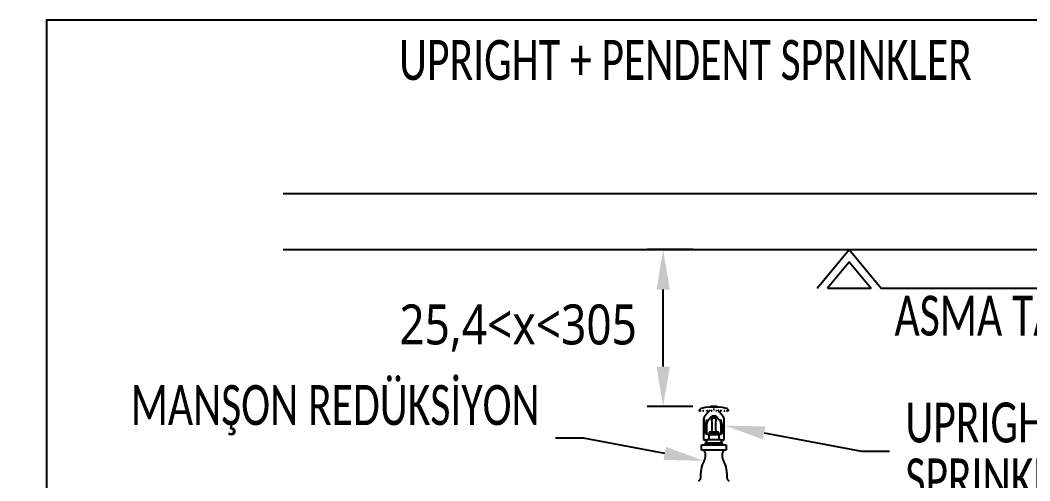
# Model space of a CAD drawing. Extents: x 2698 to 184165, y 3805 to 33846.
# Drawn here: x 159905.8 to 160252.4, y 30789.9 to 30947.9 of the extents above; entities that cross this region are included whole.
import ezdxf
from ezdxf import colors
from ezdxf.entities.mleader import LeaderData, LeaderLine
from ezdxf.enums import TextEntityAlignment as Align
from ezdxf.lldxf.tags import DXFTag
from ezdxf.math import Vec2, Vec3

# ---------------------------------------------------------------- set-up
doc = ezdxf.new("R2010")
doc.units = 0
doc.header["$LTSCALE"] = 2
for name, color, linetype in [('_MCA-0', 7, 'CONTINUOUS'), ('_MCA-0-DETAY', 7, 'CONTINUOUS'), ('_MCA-0-ÖLÇÜ', 2, 'CONTINUOUS'), ('_MCA-Y-ANA HAT-SU', 3, 'YANGIN_HATTI')]:
    doc.layers.add(name, color=color, linetype=linetype)
doc.styles.add('_MCA-LT', font='txt.shx')
doc.styles.add('_MCA-OLCU', font='segoeuil.ttf', dxfattribs={"width": 0.85})
doc.styles.add('_MCA-YAZI', font='calibril.ttf', dxfattribs={"width": 0.7})
tags = doc.linetypes.add('YANGIN_HATTI', pattern='A,40,-4,["Y",_MCA-LT,S=8,R=0,X=0,Y=-4],-9.5', length=53.5).pattern_tags.tags
tags[6] = DXFTag(74, 10)

# ---------------------------------------------------------------- blocks, each defined once
blk = doc.blocks.new('_MCA-Y-DETAY-SPRMON')
at = {"layer": '_MCA-0'}
for points in [[(146.5, -70), (150.5, -65.2), (154.5, -70), (200.14, -70)], [(147.8, -70), (153.2, -70), (150.5, -66.76), (147.8, -70)]]:
    blk.add_lwpolyline(points, dxfattribs=at)
at = {"layer": '_MCA-0-DETAY', "color": 252}
for p, q in [((79.62, -58.2), (186.69, -58.2)), ((79.62, -65.2), (186.69, -65.2))]:
    blk.add_line(p, q, dxfattribs=at)
at = {"layer": '_MCA-0-DETAY', "ltscale": 0.005}
blk.add_lwpolyline([(50, -171.51), (210, -171.51), (210, -36.51), (50, -36.51)], close=True, dxfattribs=at)
at = {"layer": '_MCA-0-ÖLÇÜ', "ltscale": 0.005}
for p, q in [((130.94, -65.2), (125.21, -65.2)), ((127.21, -79.82), (127.21, -70.2)), ((130.94, -84.82), (125.21, -84.82))]:
    blk.add_line(p, q, dxfattribs=at)
for points in [[(126.38, -70.2), (128.05, -70.2), (127.21, -65.2)], [(126.38, -79.82), (128.05, -79.82), (127.21, -84.82)]]:
    blk.add_solid(points, dxfattribs=at)
at = {"layer": '_MCA-Y-ANA HAT-SU', "color": 7, "linetype": 'ByBlock'}
for p, q in [((131.68, -85.32), (131.86, -85.14)), ((131.68, -85.32), (131.86, -85.32)), ((131.86, -85.15), (131.88, -85.13)), ((131.86, -85.32), (131.91, -85.32)), ((131.94, -85.41), (131.86, -85.32)), ((131.98, -85.41), (131.94, -85.41)), ((132.46, -84.95), (132, -85.06)), ((132.25, -85.41), (132.17, -85.31)), ((132.19, -85.32), (132.27, -85.32)), ((132.32, -85.41), (132.26, -85.41)), ((133.06, -85.28), (132.43, -86.03)), ((132.98, -84.9), (132.5, -84.94)), ((132.68, -85.39), (132.62, -85.3)), ((132.66, -85.32), (132.76, -85.32)), ((132.79, -85.41), (132.71, -85.41)), ((134.14, -84.9), (132.98, -84.9)), ((133.19, -85.38), (133.16, -85.29)), ((133.92, -84.82), (133.2, -84.82)), ((133.21, -85.32), (133.32, -85.32)), ((133.33, -85.41), (133.24, -85.41)), ((133.49, -85.15), (133.51, -85.15)), ((133.51, -85.24), (133.49, -85.24)), ((133.51, -85.15), (133.52, -85.15)), ((133.52, -85.24), (133.51, -85.24)), ((133.52, -85.15), (133.54, -85.15)), ((133.54, -85.24), (133.52, -85.24)), ((133.54, -85.15), (133.55, -85.15)), ((133.55, -85.24), (133.54, -85.24)), ((133.55, -85.15), (133.56, -85.15)), ((133.56, -85.24), (133.55, -85.24)), ((133.56, -85.15), (133.58, -85.15)), ((133.58, -85.24), (133.56, -85.24)), ((133.58, -85.15), (133.59, -85.15)), ((133.59, -85.24), (133.58, -85.24)), ((133.59, -85.15), (133.6, -85.15)), ((133.6, -85.24), (133.59, -85.24)), ((133.6, -85.15), (133.62, -85.15)), ((133.62, -85.24), (133.6, -85.24)), ((133.62, -85.15), (133.63, -85.15)), ((133.63, -85.24), (133.62, -85.24)), ((133.8, -85.32), (133.91, -85.32)), ((133.89, -85.41), (133.8, -85.41)), ((133.97, -85.29), (133.94, -85.38)), ((134.69, -86.03), (134.06, -85.28)), ((134.62, -84.94), (134.14, -84.9)), ((134.42, -85.41), (134.34, -85.41)), ((134.37, -85.32), (134.47, -85.32)), ((134.5, -85.3), (134.45, -85.39)), ((135.13, -85.06), (134.66, -84.95)), ((134.86, -85.41), (134.8, -85.41)), ((134.86, -85.32), (134.93, -85.32)), ((134.95, -85.31), (134.88, -85.41)), ((135.18, -85.41), (135.14, -85.41)), ((135.19, -85.41), (135.27, -85.32)), ((135.27, -85.32), (135.22, -85.32)), ((135.27, -85.15), (135.25, -85.13)), ((135.27, -85.15), (135.44, -85.32)), ((135.27, -85.32), (135.41, -85.32)), ((135.42, -85.32), (135.44, -85.32)), ((132.28, -86.45), (132.28, -88.95)), ((132.31, -86.49), (132.32, -86.55)), ((132.32, -86.55), (132.33, -86.63)), ((132.33, -86.63), (132.35, -86.72)), ((132.35, -86.72), (132.37, -86.83)), ((132.37, -86.83), (132.38, -86.94)), ((132.38, -86.94), (132.4, -87.08)), ((132.4, -87.08), (132.42, -87.22)), ((132.64, -88.18), (132.66, -86.45)), ((132.67, -88.18), (132.67, -86.98)), ((132.82, -86.57), (132.92, -86.45)), ((132.92, -86.45), (133.27, -86.03)), ((133.28, -86.48), (133.31, -86.81)), ((133.3, -86), (133.83, -86)), ((133.31, -86.81), (133.31, -87.65)), ((133.32, -86.01), (133.37, -86.06)), ((133.81, -86.01), (133.32, -86.01)), ((133.37, -86.06), (133.37, -86.24)), ((133.75, -86.06), (133.37, -86.06)), ((133.37, -86.24), (133.75, -86.24)), ((133.75, -86.06), (133.81, -86.01)), ((133.75, -86.24), (133.75, -86.06)), ((133.81, -86.81), (133.84, -86.48)), ((133.81, -87.65), (133.81, -86.81)), ((133.86, -86.03), (134.2, -86.45)), ((134.2, -86.45), (134.31, -86.57)), ((134.46, -86.98), (134.46, -88.18)), ((134.48, -88.18), (134.47, -86.45)), ((134.72, -87.08), (134.71, -87.22)), ((134.74, -86.94), (134.72, -87.08)), ((134.76, -86.83), (134.74, -86.94)), ((134.78, -86.72), (134.76, -86.83)), ((134.79, -86.63), (134.78, -86.72)), ((134.8, -86.55), (134.79, -86.63)), ((134.82, -86.49), (134.8, -86.55)), ((134.84, -88.95), (134.84, -86.45)), ((132.42, -87.22), (132.44, -87.38)), ((132.44, -87.38), (132.46, -87.55)), ((132.46, -87.55), (132.48, -87.74)), ((132.48, -87.99), (132.48, -87.65)), ((132.53, -88.21), (132.51, -88.03)), ((132.6, -88.03), (132.52, -88.03)), ((132.53, -87.6), (132.58, -87.6)), ((132.96, -88.31), (132.6, -88.28)), ((132.64, -87.99), (132.64, -87.65)), ((132.72, -88.26), (132.81, -88.26)), ((132.85, -88.27), (132.87, -88.27)), ((132.87, -88.27), (132.88, -88.27)), ((132.88, -88.27), (132.9, -88.27)), ((132.9, -88.27), (132.94, -88.28)), ((132.94, -88.28), (132.98, -88.28)), ((132.96, -88.09), (132.96, -88.25)), ((134.17, -88.25), (132.96, -88.25)), ((132.96, -88.25), (133.1, -88.29)), ((132.96, -88.31), (134.17, -88.31)), ((132.96, -88.97), (132.96, -88.31)), ((132.98, -88.28), (133.04, -88.28)), ((134.13, -88.05), (133, -88.05)), ((133.04, -88.28), (133.09, -88.29)), ((133.09, -88.29), (133.16, -88.29)), ((133.16, -88.29), (133.22, -88.29)), ((133.22, -88.29), (133.29, -88.29)), ((133.31, -87.65), (133.28, -87.97)), ((133.29, -88.29), (133.36, -88.29)), ((133.77, -88.29), (133.35, -88.29)), ((133.36, -88.29), (133.43, -88.29)), ((133.43, -88.29), (133.5, -88.3)), ((133.5, -88.3), (133.56, -88.3)), ((133.56, -88.3), (133.63, -88.3)), ((133.63, -88.3), (133.7, -88.29)), ((133.7, -88.29), (133.76, -88.29)), ((133.77, -88.29), (133.84, -88.29)), ((133.84, -87.97), (133.81, -87.65)), ((133.84, -88.29), (133.9, -88.29)), ((133.9, -88.29), (133.97, -88.29)), ((133.97, -88.29), (134.03, -88.29)), ((134.02, -88.29), (134.17, -88.25)), ((134.03, -88.29), (134.09, -88.28)), ((134.09, -88.28), (134.14, -88.28)), ((134.14, -88.28), (134.19, -88.28)), ((134.17, -88.25), (134.17, -88.09)), ((134.52, -88.28), (134.17, -88.31)), ((134.17, -88.31), (134.17, -88.97)), ((134.19, -88.28), (134.22, -88.27)), ((134.22, -88.27), (134.24, -88.27)), ((134.24, -88.27), (134.26, -88.27)), ((134.26, -88.27), (134.27, -88.27)), ((134.32, -88.26), (134.41, -88.26)), ((134.49, -87.99), (134.49, -87.65)), ((134.53, -88.03), (134.6, -88.03)), ((134.59, -87.6), (134.54, -87.6)), ((134.59, -88.21), (134.61, -88.03)), ((134.66, -87.55), (134.64, -87.74)), ((134.64, -87.99), (134.64, -87.65)), ((134.69, -87.38), (134.66, -87.55)), ((134.71, -87.22), (134.69, -87.38)), ((132.35, -89.03), (132.56, -89.03)), ((132.96, -88.97), (132.36, -89.03)), ((134.64, -89.41), (132.49, -89.41)), ((132.49, -89.41), (132.49, -89.63)), ((132.56, -89.03), (132.61, -89.07)), ((132.57, -89.41), (132.57, -89.63)), ((132.62, -89), (132.59, -89.01)), ((132.66, -89), (132.62, -89)), ((132.7, -88.99), (132.66, -89)), ((132.75, -88.99), (132.7, -88.99)), ((132.81, -88.99), (132.75, -88.99)), ((132.88, -88.98), (132.81, -88.99)), ((132.95, -88.98), (132.88, -88.98)), ((133.02, -88.98), (132.95, -88.98)), ((134.17, -88.97), (132.96, -88.97)), ((133.1, -88.98), (133.02, -88.98)), ((133.18, -88.97), (133.1, -88.98)), ((133.26, -88.97), (133.18, -88.97)), ((133.34, -88.97), (133.26, -88.97)), ((133.87, -88.97), (133.79, -88.97)), ((133.95, -88.97), (133.87, -88.97)), ((134.03, -88.98), (133.95, -88.97)), ((134.1, -88.98), (134.03, -88.98)), ((134.18, -88.98), (134.1, -88.98)), ((134.77, -89.03), (134.17, -88.97)), ((134.25, -88.98), (134.18, -88.98)), ((134.31, -88.99), (134.25, -88.98)), ((134.37, -88.99), (134.31, -88.99)), ((134.42, -88.99), (134.37, -88.99)), ((134.47, -89), (134.42, -88.99)), ((134.5, -89), (134.47, -89)), ((134.53, -89.01), (134.5, -89)), ((134.52, -89.07), (134.57, -89.03)), ((134.56, -89.41), (134.55, -89.63)), ((134.57, -89.03), (134.77, -89.03)), ((134.63, -89.63), (134.64, -89.41))]:
    blk.add_line(p, q, dxfattribs=at)
at = {"layer": '_MCA-Y-ANA HAT-SU', "color": 1, "linetype": 'ByBlock'}
for p, q in [((132.03, -90.27), (132.03, -89.63)), ((132.03, -89.63), (135.1, -89.63)), ((135.1, -89.63), (135.1, -90.27)), ((135.1, -90.27), (132.03, -90.27))]:
    blk.add_line(p, q, dxfattribs=at)
at = {"layer": '_MCA-Y-ANA HAT-SU', "color": 7, "linetype": 'ByBlock'}
for centre, radius, start, end in [((132.05, -85.31), 0.256, 103.5, 134), ((132.52, -85.2), 0.256, 94.773, 103.7516), ((133, -85.16), 0.256, 90, 95), ((133.2, -84.9), 0.0769, 90, 180.7258), ((133.92, -84.9), 0.0769, 359.2742, 90), ((134.12, -85.16), 0.256, 84.9947, 90), ((134.6, -85.2), 0.256, 76.2484, 85.2336), ((135.07, -85.31), 0.256, 46, 76.5), ((132.92, -86.45), 0.643, 140, 180.1023), ((133.31, -86.98), 0.641, 140, 180), ((133.56, -86.46), 0.282, 130.2862, 185), ((133.56, -86.46), 0.282, 355.0191, 49.7138), ((133.82, -86.98), 0.641, 0, 40), ((134.2, -86.45), 0.643, 0.0835, 40), ((132.53, -87.65), 0.0513, 90.6616, 180), ((132.52, -87.99), 0.0384, 180.4832, 270), ((132.61, -88.2), 0.0769, 186.1455, 264.8133), ((132.58, -87.65), 0.0513, 0, 90.6616), ((132.6, -87.99), 0.0384, 270, 0.4184), ((132.72, -88.18), 0.0769, 179.4897, 270), ((133, -88.09), 0.0384, 90, 180), ((133.56, -88), 0.282, 175, 190.8212), ((133.56, -88), 0.282, 349.1788, 4.9809), ((134.13, -88.09), 0.0384, 0.4832, 90), ((134.41, -88.18), 0.0769, 270, 0.5103), ((134.54, -87.65), 0.0513, 90.6616, 180), ((134.53, -87.99), 0.0384, 180.4832, 270), ((134.51, -88.2), 0.0769, 275.1867, 353.7157), ((134.59, -87.65), 0.0513, 0.4678, 90.6616), ((134.6, -87.99), 0.0384, 270, 0.4832), ((132.36, -88.95), 0.0769, 180.2959, 264.8133), ((132.49, -89.22), 0.192, 270, 50.3261), ((134.64, -89.22), 0.192, 129.6739, 270), ((134.77, -88.95), 0.0769, 275.1867, 0.2416)]:
    blk.add_arc(centre, radius, start, end, dxfattribs=at)
at = {"layer": '_MCA-Y-ANA HAT-SU', "color": 1, "linetype": 'ByBlock'}
for centre, radius, start, end in [((131.39, -90.96), 1.14, 325.5896, 37.6458), ((135.72, -90.96), 1.14, 142.3542, 214.4104), ((136.09, -93.47), 4.2, 153.625, 184.4714), ((131.02, -93.47), 4.2, 355.5286, 26.375), ((131.5, -93.72), 0.413, 287.1393, 348.3412), ((135.61, -93.72), 0.413, 191.6588, 252.8607)]:
    blk.add_arc(centre, radius, start, end, dxfattribs=at)
at = {"layer": '_MCA-0', "style": '_MCA-YAZI', "width": 0.7}
blk.add_text('ASMA TAVAN KOTU', height=5, dxfattribs=at).set_placement((200.32, -73.46), align=Align.MIDDLE_RIGHT)
at = {"layer": '_MCA-0', "insert": (130, -41.51), "char_height": 5, "width": 564.7362, "attachment_point": 5, "style": '_MCA-YAZI'}
blk.add_mtext('UPRIGHT + PENDENT SPRINKLER', dxfattribs=at)
at = {"layer": '_MCA-0-ÖLÇÜ', "ltscale": 0.005, "insert": (109.06, -75.01), "char_height": 5, "attachment_point": 5, "style": '_MCA-OLCU'}
blk.add_mtext('25,4<x<305', dxfattribs=at)
at = {"layer": '_MCA-0'}
ml = blk.add_multileader_mtext('Standard', dxfattribs=at)
ml.set_content('MANŞON REDÜKSİYON', color=256, style='_MCA-YAZI')
ml.set_leader_properties(color=256, linetype='ByLayer', lineweight=-1)
ml.build(insert=Vec2(0, 0))
ml.multileader.update_dxf_attribs({"text_left_attachment_type": 2, "text_right_attachment_type": 2, "dogleg_length": 10, "arrow_head_size": 5})
ctx = ml.context
ctx.base_point, ctx.char_height, ctx.arrow_head_size, ctx.plane_origin = Vec3(81.94, -88.78), 5, 5, Vec3(-1767.93, 90.52)
ctx.left_attachment, ctx.right_attachment, ctx.text_align_type = 2, 2, 2
notes = []
notes.append((ctx, [(1, (1, 1, 0), (117.23, -88.78), (-1, 0), 3.49, [(0, [(132.33, -91.61)], 0, [])])]))
ctx.mtext.insert, ctx.mtext.width, ctx.mtext.defined_height, ctx.mtext.alignment, ctx.mtext.line_spacing_factor, ctx.mtext.flow_direction = Vec3(111.74, -82.14), 34.703, 11, 3, 0.84, 5
ml = blk.add_multileader_mtext('Standard', dxfattribs=at)
ml.set_content('UPRIGHT\\PSPRINKLER', color=256, style='_MCA-YAZI')
ml.set_leader_properties(color=256, linetype='ByLayer', lineweight=-1)
ml.build(insert=Vec2(0, 0))
ml.multileader.update_dxf_attribs({"text_left_attachment_type": 2, "text_right_attachment_type": 2, "dogleg_length": 10, "arrow_head_size": 5})
ctx = ml.context
ctx.base_point, ctx.char_height, ctx.arrow_head_size, ctx.plane_origin = Vec3(155.54, -90.39), 5, 5, Vec3(2037.2, 87.64)
ctx.left_attachment, ctx.right_attachment = 2, 2
notes.append((ctx, [(1, (1, 1, 0), (152.05, -90.39), (1, 0), 3.49, [(0, [(134.94, -87.21)], 0, [])])]))
ctx.mtext.insert, ctx.mtext.line_spacing_factor, ctx.mtext.flow_direction = Vec3(157.54, -84.32), 0.84, 5
for ctx, leaders in notes:
    for number, flags, end, landing, length, lines in leaders:
        leader = LeaderData()
        leader.index, (leader.has_last_leader_line, leader.has_dogleg_vector, leader.attachment_direction) = number, flags
        leader.last_leader_point, leader.dogleg_vector, leader.dogleg_length = Vec3(end), Vec3(landing), length
        for number, points, colour, breaks in lines:
            line = LeaderLine()
            line.index, line.vertices, line.color, line.breaks = number, Vec3.list(points), colors.encode_raw_color(colour), breaks
            leader.lines.append(line)
        ctx.leaders.append(leader)

msp = doc.modelspace()

# ---------------------------------------------------------------- block references
at = {"layer": '_MCA-0-DETAY', "xscale": 2.742269662921349, "yscale": 2.742269662921349, "zscale": 2.742269662921349}
msp.add_blockref('_MCA-Y-DETAY-SPRMON', (159777.68, 31048), dxfattribs=at)

doc.saveas('drawing.dxf')
